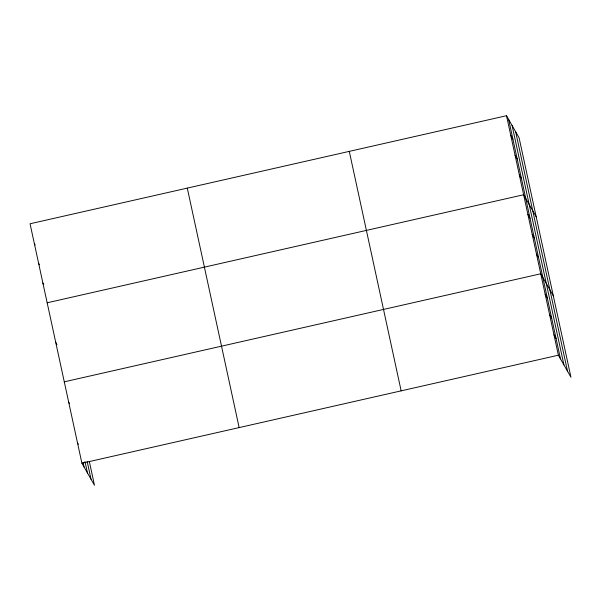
<?xml version="1.0" encoding="UTF-8"?>
<svg xmlns="http://www.w3.org/2000/svg" width="601" height="601" viewBox="0 0 601 601"><rect width="100%" height="100%" fill="white"/><g stroke="black" fill="none" stroke-linecap="round" stroke-linejoin="round"><path stroke-width="0.9" d="M506.515 115.715L558.382 355.199L570.95 377.233L519.084 137.757L506.515 115.715L30.05 223.767L81.916 463.243L94.485 485.285L89.309 461.388M47.163 302.791L523.629 194.747L536.205 216.781M64.277 381.823L540.75 273.778L553.318 295.812M81.916 463.243L558.382 355.199M510.797 135.473L512.908 139.177M515.072 155.231L517.191 158.934M519.354 174.989L521.465 178.692M527.911 214.504L530.022 218.208M532.185 234.262L534.304 237.966M536.468 254.02L538.579 257.724M545.152 294.129L547.271 297.833M549.562 314.488L551.673 318.192M553.972 334.84L556.083 338.543M34.332 243.518L35.174 245.005M38.607 263.276L39.456 264.763M42.889 283.033L43.73 284.513M55.72 342.307L56.99 344.531M68.687 402.174L69.536 403.662M77.506 442.892L78.348 444.372M515.635 131.709L567.502 371.185M512.082 125.474L563.941 364.95M508.634 119.419L560.493 358.902M349.286 151.369L401.145 390.853M187.287 188.105L239.145 427.589M87.198 461.53L91.029 479.23M84.981 461.493L87.476 473.002M83.066 462.522L84.027 466.947"/></g></svg>
